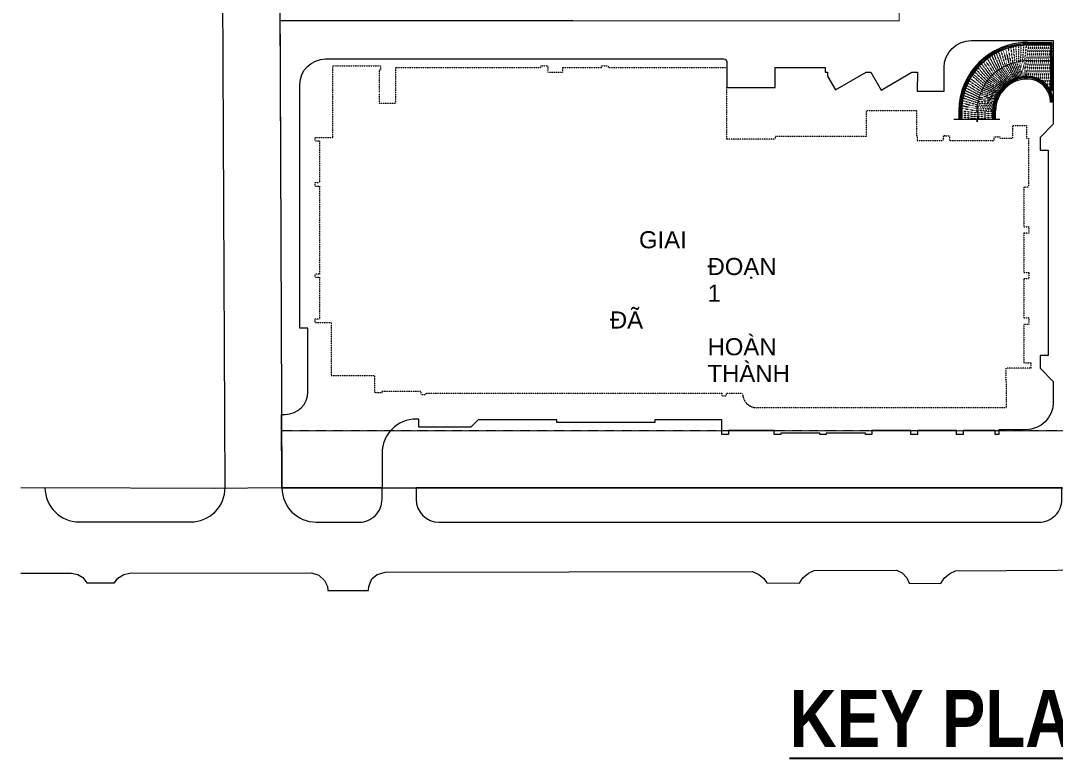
# Model space of a CAD drawing. Header units: millimetres. Extents: x 379264 to 1158416, y -283062 to 356890.
# Drawn here: x 840496 to 844127, y -8750 to -6161 of the extents above; entities that cross this region are included whole.
import ezdxf

# ---------------------------------------------------------------- set-up
doc = ezdxf.new("R2010")
doc.units = ezdxf.units.MM
for name, pattern in [('CENTER', [2, 1.25, -0.25, 0.25, -0.25]), ('keyplan TANG 1$0$Hidden21', [3, 2, -1]), ('keyplan TANG 1$0$MB_Luoi truc$1$HTT Center', [13, 10, -1, 1, -1]), ('keyplan TANG 1$0$Ranh dat$0$HTT Divide', [18, 10, -2, 1, -2, 1, -2]), ('keyplan TANG 1$0$Ranh dat$0$HTT Hidden 21', [3, 2, -1])]:
    doc.linetypes.add(name, pattern=pattern)
for name, color, linetype in [('12PM. GRID', 8, 'CENTER'), ('BLOCK A - CHI TIET THANG 2$0$Dim 50', 1, 'Continuous'), ('BLOCK B - CHI TIET THANG 5$0$DnW', 20, 'Continuous')]:
    doc.layers.add(name, color=color, linetype=linetype)
for name, color, linetype, lineweight in [('keyplan TANG 1$0$Dim 100', 250, 'Continuous', 5), ('keyplan TANG 1$0$Ghi chu ban ve', 250, 'Continuous', 20), ('keyplan TANG 1$0$Hatch vat lieu', 250, 'Continuous', 5), ('keyplan TANG 1$0$MB_Luoi truc$1$Luoi Truc', 250, 'keyplan TANG 1$0$MB_Luoi truc$1$HTT Center', 9), ('keyplan TANG 1$0$Net Thay khac', 250, 'Continuous', 15), ('keyplan TANG 1$0$Ranh dat$0$CGXD', 250, 'keyplan TANG 1$0$Ranh dat$0$HTT Hidden 21', 40), ('keyplan TANG 1$0$Ranh dat$0$Ranh dat', 250, 'keyplan TANG 1$0$Ranh dat$0$HTT Divide', 40)]:
    doc.layers.add(name, color=color, linetype=linetype, lineweight=lineweight)
doc.styles.add('BLOCK A - CHI TIET THANG 2$0$VNI-HelveC', font='VHELVCN_0.TTF')
doc.styles.add('keyplan TANG 1$0$Arial_11', font='arial.ttf', dxfattribs={"height": 3.442365})

# ---------------------------------------------------------------- blocks, each defined once
blk = doc.blocks.new('*U26')
for points in [[(-2342, 115), (-2342, 385), (-2380, 385), (-2380, 115)], [(-2192, 115), (-2192, 385), (-2230, 385), (-2230, 115)], [(-2042, 115), (-2042, 385), (-2080, 385), (-2080, 115)], [(-1892, 115), (-1892, 385), (-1930, 385), (-1930, 115)], [(-1742, 115), (-1742, 385), (-1780, 385), (-1780, 115)], [(-1592, 115), (-1592, 385), (-1630, 385), (-1630, 115)], [(-1442, 115), (-1442, 385), (-1480, 385), (-1480, 115)], [(-1292, 115), (-1292, 385), (-1330, 385), (-1330, 115)], [(-1142, 115), (-1142, 385), (-1180, 385), (-1180, 115)], [(-992, 115), (-992, 385), (-1030, 385), (-1030, 115)], [(-842, 115), (-842, 385), (-880, 385), (-880, 115)], [(-692, 115), (-692, 385), (-730, 385), (-730, 115)], [(-542, 115), (-542, 385), (-580, 385), (-580, 115)], [(-392, 115), (-392, 385), (-430, 385), (-430, 115)], [(-242, 115), (-242, 385), (-280, 385), (-280, 115)], [(-92, 115), (-92, 385), (-130, 385), (-130, 115)], [(40, 115), (40, 385), (2, 385), (2, 115)], [(58, 115), (58, 385), (20, 385), (20, 115)], [(208, 115), (208, 385), (170, 385), (170, 115)], [(358, 115), (358, 385), (320, 385), (320, 115)], [(508, 115), (508, 385), (470, 385), (470, 115)], [(658, 115), (658, 385), (620, 385), (620, 115)], [(808, 115), (808, 385), (770, 385), (770, 115)], [(958, 115), (958, 385), (920, 385), (920, 115)], [(1108, 115), (1108, 385), (1070, 385), (1070, 115)], [(1258, 115), (1258, 385), (1220, 385), (1220, 115)], [(1408, 115), (1408, 385), (1370, 385), (1370, 115)], [(1558, 115), (1558, 385), (1520, 385), (1520, 115)], [(1708, 115), (1708, 385), (1670, 385), (1670, 115)], [(1858, 115), (1858, 385), (1820, 385), (1820, 115)], [(2008, 115), (2008, 385), (1970, 385), (1970, 115)], [(2158, 115), (2158, 385), (2120, 385), (2120, 115)], [(2308, 115), (2308, 385), (2270, 385), (2270, 115)], [(2458, 115), (2458, 385), (2420, 385), (2420, 115)], [(2608, 115), (2608, 385), (2570, 385), (2570, 115)], [(2758, 115), (2758, 385), (2720, 385), (2720, 115)], [(2908, 115), (2908, 385), (2870, 385), (2870, 115)], [(3058, 115), (3058, 385), (3020, 385), (3020, 115)], [(3208, 115), (3208, 385), (3170, 385), (3170, 115)], [(3358, 115), (3358, 385), (3320, 385), (3320, 115)], [(3508, 115), (3508, 385), (3470, 385), (3470, 115)], [(3658, 115), (3658, 385), (3620, 385), (3620, 115)], [(3808, 115), (3808, 385), (3770, 385), (3770, 115)], [(3958, 115), (3958, 385), (3920, 385), (3920, 115)], [(4108, 115), (4108, 385), (4070, 385), (4070, 115)], [(4258, 115), (4258, 385), (4220, 385), (4220, 115)], [(4408, 115), (4408, 385), (4370, 385), (4370, 115)], [(4558, 115), (4558, 385), (4520, 385), (4520, 115)], [(4708, 115), (4708, 385), (4670, 385), (4670, 115)], [(4858, 115), (4858, 385), (4820, 385), (4820, 115)], [(5008, 115), (5008, 385), (4970, 385), (4970, 115)], [(5158, 115), (5158, 385), (5120, 385), (5120, 115)], [(5308, 115), (5308, 385), (5270, 385), (5270, 115)], [(5458, 115), (5458, 385), (5420, 385), (5420, 115)], [(5608, 115), (5608, 385), (5570, 385), (5570, 115)], [(5758, 115), (5758, 385), (5720, 385), (5720, 115)]]:
    blk.add_lwpolyline(points, close=True)
for points in [[(0, 400), (5798, 400)], [(0, 395), (5798, 395)], [(0, 105), (5798, 105)], [(0, 100), (5798, 100)]]:
    blk.add_lwpolyline(points)
blk = doc.blocks.new('keyplan TANG 1')
at = {"layer": 'keyplan TANG 1$0$Dim 100'}
blk.add_lwpolyline([(-120739, 909), (-120112.4, 909, 0.41421356), (-116132.4, 4889), (-116132.4, 16049.9), (-117538.9, 16049.9), (-117538.9, 58784.2, -0.41421356), (-113038.9, 63284.2), (-43128.1, 63284.2, -0.41421356), (-42628.1, 62784.2), (-42628.1, 58264.4), (-34143.1, 58264.4), (-34143, 61764.3), (-25328.9, 61764.3), (-25329.9, 60949.3), (-24928.1, 60949.3), (-24928.1, 60269.8), (-23527.9, 57844.6), (-18150.4, 60949.3), (-17323.1, 60949.3), (-15528.1, 57840.2), (-10143.1, 60949.3), (-9183.2, 60949.3), (-9183.3, 57664.1), (-4493.1, 57664.1), (-4493.1, 61779.3, -0.41328205), (254.5, 66511.8), (14671.9, 66511.8), (14671.9, 51839.2), (12362, 49529.2), (12362, 47289), (13792.1, 47289), (13791.8, 11239), (12362, 11239), (12362, 8999.2), (14671.9, 6689.3), (14671.9, 3064.2, -0.41421356), (9821.9, -1785.8), (5097, -1785.8), (5097, -2591), (4465.6, -2591), (4465.6, -1936), (-1154.4, -1935.9), (-1154.4, -2590.9), (-2304.4, -2590.9), (-2304.4, -1935.9), (-9154.4, -1935.9), (-9154.4, -2590.9), (-10304.4, -2590.8), (-10304.4, -1935.8), (-17153.1, -1935.8), (-17153.1, -2590.8), (-18303.1, -2590.8), (-18303.1, -2410.8), (-25153.1, -2410.8), (-25153.1, -2590.8), (-26303.1, -2590.8), (-26303.1, -2410.8), (-33153.1, -2410.8), (-33154.4, -2590.7), (-34304.4, -2590.6), (-34304.4, -1935.6), (-42329.4, -1935.6), (-42329.4, -2590.6), (-43479.4, -2590.6), (-43479.4, -35.6), (-55228.1, -35.5), (-55228.1, -510.8), (-72428.1, -510.8), (-72428.1, -35.3), (-86227.5, -35.2), (-87528.1, -1335.8), (-90078.1, -1335.8), (-96680.6, -1335.8), (-96680.6, 94.2), (-97126.6, 94.2, 0.41421356), (-103118.1, -5897.3), (-103118.1, -11990.5), (-120681, -11989.5)], format="xyb", close=True, dxfattribs=at)
at = {"layer": 'keyplan TANG 1$0$Hatch vat lieu'}
for p, q in [((-121034.6, 70004), (-121031.4, 69264.3)), ((10130, 66180.3), (14472, 66180.3)), ((10151, 60229), (10130, 60229)), ((10151, 59749.1), (10130, 59749.1)), ((14671.9, 55729.1), (14191.9, 55729.1)), ((-1885, 54165.3), (-1885.9, 52727.2)), ((-1885.9, 52727.2), (4064.1, 52727.1)), ((4064.1, 52727.1), (4064.1, 54163.9)), ((-120683.8, -11989.4), (-120739, 908.6)), ((14321.9, -11991.2), (14321.9, -11997.3))]:
    blk.add_line(p, q, dxfattribs=at)
at = {"layer": 'keyplan TANG 1$0$Hatch vat lieu', "linetype": 'keyplan TANG 1$0$Hidden21'}
for p, q in [((-111843.9, 62065), (-103413.7, 62065)), ((-103413.7, 62065), (-103413.7, 61349.9)), ((-100728.8, 55559.9), (-100728.7, 61779.9)), ((-100728.7, 61779.9), (-75243.9, 61779.7)), ((-75243.9, 61779.7), (-75243.9, 62074.7)), ((-75243.9, 62074.7), (-74028.9, 62074.7)), ((-74028.9, 62074.7), (-74028.9, 60949.8)), ((-71378.9, 60949.8), (-71378.9, 61779.7)), ((-71378.9, 61779.7), (-64613.9, 61779.6)), ((-64613.9, 61779.6), (-64613.9, 62059.6)), ((-64613.9, 62059.6), (-63428.9, 62059.6)), ((-63428.9, 62059.6), (-63428.9, 61779.6)), ((-63428.9, 61779.6), (-42628.9, 61779.4)), ((-103413.7, 61349.9), (-103643.9, 61349.9)), ((-103643.9, 61349.9), (-103643.9, 57364.9)), ((-74028.9, 60949.8), (-71378.9, 60949.8)), ((-42588.1, 49229.1), (-42588, 58264.4)), ((-103643.9, 57364.9), (-103629, 57364.9)), ((-103629, 57364.9), (-103629, 55559.9)), ((-103629, 55559.9), (-100728.8, 55559.9)), ((-18128.1, 49667.9), (-18128, 54179.4)), ((-9185.4, 54179.4), (-18128, 54179.4)), ((-9314, 54179.3), (-9314, 49779.2)), ((7591.1, 49413.9), (7591.1, 51614.2)), ((7591.1, 51614.2), (9991.1, 51614.2)), ((9991.1, 51614.2), (9991.1, 49413.9)), ((-34143.1, 49229.1), (-42588.1, 49229.1)), ((-18128.1, 49667.9), (-34143.1, 49679.1)), ((-34143.1, 49679.1), (-34143.1, 49229.1)), ((-9314, 49779.2), (-9216, 49779.2)), ((-9216, 49779.2), (-9216, 48979.2)), ((-4596, 48979.1), (-4596, 49779.1)), ((-4596, 49779.1), (-3566, 49779.1)), ((-4343.1, 49779.2), (-4493.1, 49779.2)), ((-3566, 49779.1), (-3566, 48979.1)), ((4321, 48979), (4321, 49613.9)), ((4321, 49613.9), (5321, 49613.9)), ((5321, 49613.9), (5321, 49413.9)), ((5321, 49413.9), (7591.1, 49413.9)), ((9991.1, 49413.9), (10304.3, 49413.9)), ((10304.3, 49413.9), (10303.6, 40764)), ((-9216, 48979.2), (-4596, 48979.1)), ((-3566, 48979.1), (4321, 48979)), ((9491.5, 40764), (9491.4, 33841)), ((10303.6, 40764), (9491.5, 40764)), ((9491.4, 32689.1), (9491.3, 25839)), ((9491.4, 33841), (10395.9, 33839)), ((10395.9, 32689.1), (9491.4, 32689.1)), ((10395.9, 33839), (10395.9, 32689.1)), ((9491.3, 25839), (10395.8, 25839)), ((10395.8, 25839), (10395.8, 24689.1)), ((10395.8, 24689.1), (9491.3, 24689.1)), ((9491.3, 24689.1), (9491.3, 17839)), ((9484.5, 16689.1), (9484.5, 9984.3)), ((10393.7, 16689.1), (9484.5, 16689.1)), ((9491.3, 17839), (10393.8, 17839)), ((10393.8, 17839), (10393.7, 16689.1)), ((9484.5, 9984.3), (10711.9, 9984.3)), ((10711.9, 9984.3), (10711.9, 9039.3)), ((10711.9, 9039.3), (6371.7, 9039.3)), ((6371.7, 9039.3), (6386.9, 2081.9)), ((6386.9, 2081.9), (-37338.9, 2081.5))]:
    blk.add_line(p, q, dxfattribs=at)
at = {"layer": 'keyplan TANG 1$0$Hatch vat lieu'}
for points in [[(10130.2, 66180.3, 0.26497754), (-207.8, 60287.9)], [(14472, 65950.3), (10130.2, 65950.3, 0.26456379), (-0.6, 60186.4)], [(14172, 65750.3), (10130.2, 65750.3, 0.26431411), (176.8, 60093.5)], [(14172, 65700.3), (10130.2, 65700.3, 0.2642683), (220.8, 60069.6)], [(-206.6, 60290, 0.13453308), (-1885, 54165.1), (-1885, 52727.3)], [(-0.6, 60186.4, 0.1348762), (-1655, 54165.1), (-1655, 52727.3)], [(176.8, 60093.5, 0.13511392), (-1455, 54165.1), (-1455, 52727.3)], [(220.8, 60069.6, 0.13515755), (-1405, 54165.1), (-1405, 52727.3)], [(10171.9, 60229.1), (10130, 60229.1, 0.41421337), (4065, 54164.1)], [(10171.9, 60179.1), (10130, 60179.1, 0.41421337), (4115, 54164.1)], [(10171.9, 59979.1), (10130, 59979.1, 0.41345809), (4315, 54179.1)], [(10171.9, 59749.1), (10130, 59749.1, 0.41421341), (4545, 54164.1)]]:
    blk.add_lwpolyline(points, format="xyb", dxfattribs=at)
at = {"layer": 'keyplan TANG 1$0$Hatch vat lieu', "linetype": 'keyplan TANG 1$0$Hidden21'}
for points in [[(7648.3, 65430.7), (7895.7, 62676.4)], [(8098.2, 65520.5), (8235.9, 62758.5)], [(8551.4, 65592.3), (8579.1, 62827)], [(9007, 65646), (8924.8, 62881.8)], [(9464.4, 65681.6), (9272.3, 62922.8)], [(9922.9, 65699), (9621.3, 62950)], [(10322, 65700.8), (9971.8, 62963.3)], [(10672, 65700.8), (10322, 62964.7)], [(11022, 65700.8), (10672, 62964.7)], [(11372, 65700.8), (11022, 62964.7)], [(11722, 65700.8), (11372, 62964.7)], [(12072, 65700.8), (11722, 62964.7)], [(12422, 65700.8), (12072, 62964.7)], [(12772, 65700.8), (12422, 62964.7)], [(13122, 65700.8), (12772, 62964.7)], [(13472, 65700.8), (13122, 62964.7)], [(13822, 65700.8), (13472, 62964.7)], [(14172, 65700.3), (13822, 62964.7)], [(3478.4, 63590.1), (4773.3, 61146.6)], [(3858.4, 63847.2), (5055.2, 61354.1)], [(4248.4, 64088.9), (5345.1, 61550.2)], [(4647.6, 64314.9), (5642.5, 61734.6)], [(5055.6, 64524.9), (5947.1, 61907)], [(5471.5, 64718.4), (6258.2, 62067.2)], [(5894.9, 64895.3), (6575.5, 62214.9)], [(6324.9, 65055.2), (6898.4, 62349.9)], [(6760.9, 65197.9), (7226.4, 62471.9)], [(7202.3, 65323.2), (7559, 62580.8)], [(1438.9, 61750.7), (3274.8, 59682.5)], [(1747.4, 62090.3), (3499.6, 59950.8)], [(2069.2, 62417.4), (3734.9, 60209.8)], [(2403.7, 62731.4), (3980.3, 60459.3)], [(2750.5, 63031.8), (4235.5, 60698.9)], [(3108.9, 63318.2), (4500, 60928.1)], [(5644, 61735.5), (7247.7, 59501)], [(5948.6, 61907.9), (7462.2, 59611.3)], [(6259.8, 62068), (7680.9, 59713.1)], [(6577.1, 62215.6), (7903.4, 59806.1)], [(6900.1, 62350.5), (8129.5, 59890.2)], [(7228.1, 62472.5), (8358.7, 59965.2)], [(7560.7, 62581.3), (8590.8, 60031)], [(7897.4, 62676.8), (8825.3, 60087.6)], [(8237.7, 62758.8), (9061.8, 60134.8)], [(8580.9, 62827.3), (9300, 60172.5)], [(8926.5, 62882), (9539.6, 60200.8)], [(9274.1, 62923), (9780, 60219.5)], [(9623, 62950.1), (10021.1, 60228.6)], [(9972.2, 62963.3), (10322.4, 60226.5)], [(10322, 62964.7), (10675.7, 60200.8)], [(10672, 62964.7), (11032.7, 60146)], [(11022, 62964.7), (11393.7, 60060)], [(11372, 62964.7), (11759, 59939.9)], [(11722, 62964.7), (12129.4, 59781)], [(12072, 62964.7), (12505.5, 59576.7)], [(12422, 62964.7), (12888.8, 59316.3)], [(12772, 62964.7), (13281.7, 58981.7)], [(13122, 62964.7), (13688.6, 58536.7)], [(13472, 62964.7), (14122, 57884.7)], [(13822, 62964.7), (14172, 60229.6)], [(403, 60365.5), (2483.5, 58520.3)], [(597.7, 60662.3), (2666.7, 58827.3)], [(863.6, 61036.2), (2858, 59120.4)], [(1144.1, 61399.2), (3060.8, 59405.6)], [(3500.8, 59952.1), (5723, 58331.4)], [(3736.1, 60211.1), (5892.2, 58503.4)], [(3981.6, 60460.6), (6068.1, 58668.5)], [(4236.8, 60700.1), (6250.3, 58826.4)], [(4501.3, 60929.2), (6438.8, 58977)], [(4774.8, 61147.7), (6633, 59119.9)], [(5056.6, 61355.1), (6832.8, 59255.1)], [(5346.6, 61551.1), (7037.8, 59382.1)], [(-668, 58224.9), (1776.1, 56931)], [(-498.1, 58651), (1892.7, 57261)], [(-311.3, 59070.1), (2022.3, 57586.1)], [(-108, 59481.4), (2164.8, 57905.8)], [(111.5, 59884.3), (2319.8, 58219.5)], [(2320.6, 58221.1), (4863, 57171.7)], [(2488.1, 58528.4), (4986.7, 57378.7)], [(2667.7, 58828.8), (5118.6, 57580.7)], [(2859, 59121.8), (5258.4, 57777.2)], [(3061.9, 59407), (5405.9, 57968.1)], [(3275.9, 59683.9), (5560.8, 58152.9)], [(-1174.9, 56463), (1443.4, 55572.6)], [(-1074.6, 56910.7), (1506.2, 55916.9)], [(-956.5, 57354), (1582.7, 56258.4)], [(-820.9, 57792.3), (1672.7, 56596.7)], [(1673.2, 56598.4), (4372.9, 56071.9)], [(1776.6, 56932.7), (4453.3, 56299.3)], [(1893.3, 57262.7), (4542.7, 56523.3)], [(2023, 57587.7), (4640.9, 56743.6)], [(2165.5, 57907.4), (4747.6, 56959.9)], [(-1396.2, 54643), (1330, 54178.7)], [(-1368.1, 55101), (1337.5, 54528.6)], [(-1321.8, 55557.4), (1359, 54877.9)], [(-1257.3, 56011.7), (1394.2, 55226.1)], [(1337.6, 54530.4), (4085.1, 54657)], [(1359.1, 54879.7), (4109.5, 54896.9)], [(1394.5, 55227.9), (4143.4, 55135.7)], [(1443.6, 55574.4), (4186.7, 55373)], [(1506.6, 55918.7), (4239.5, 55608.4)], [(1583.1, 56260.2), (4301.6, 55841.4)], [(-1406.1, 54184.3), (1330, 53829.6)], [(-1406.1, 53829.7), (1330, 53479.7)], [(-1406.1, 53479.7), (1330, 53129.7)], [(-1406.1, 53129.7), (1330, 52779.7)], [(1330, 54180.5), (4070.3, 54416.2)], [(1330, 53829.8), (4065.1, 54175.1)], [(1330, 53479.7), (4065.1, 53829.7)], [(1330, 53129.7), (4065.1, 53479.7)], [(1330, 52779.7), (4065.1, 53129.7)]]:
    blk.add_lwpolyline(points, dxfattribs=at)
at = {"layer": 'keyplan TANG 1$0$Hatch vat lieu'}
for points in [[(14172, 65950.3), (14172, 60229.1)], [(-2770.3, 52727.3), (1191.7, 52727.3), (1330, 52234.9), (1491.8, 53256.6), (1560, 52727.3), (5323.2, 52727.3)], [(4065, 52727.3), (4065, 54164.1)], [(4115, 52727.3), (4115, 54164.1)], [(4315, 52727.3), (4315, 54214.8)], [(4545, 52727.3), (4545, 54164.1)]]:
    blk.add_lwpolyline(points, dxfattribs=at)
at = {"layer": 'keyplan TANG 1$0$Hatch vat lieu', "linetype": 'keyplan TANG 1$0$Hidden21'}
for points in [[(-111843.9, 62065), (-111844, 49465), (-114904, 49465), (-114904, 48915), (-114076.8, 48915), (-114076.9, 41540.4), (-114904, 41540.4), (-114904, 40990.4), (-114091.4, 40990.4), (-114091.5, 25540), (-114904.2, 25540), (-114904.2, 24990), (-114077, 24990), (-114077.1, 17615), (-114904.2, 17615), (-114904.2, 17065), (-112044.4, 17065), (-112044.4, 7765), (-104464.2, 7764.9), (-104464.3, 4729.7), (-103104.4, 4729.7), (-103104.4, 4967.4), (-96304.4, 4967.3), (-96304.4, 4424.9), (-95354.4, 4424.8), (-95354.4, 4642.3), (-43479.4, 4641.9), (-43479.4, 4149.4), (-42679.4, 4149.4), (-42679.4, 4626.9), (-39836.4, 4626.9), (-39836.4, 4579, 0.4142112), (-37338.9, 2081.5, -0.13139204)], [(14172, 62964.7), (10129.9, 62964.7, 0.41421366), (1330, 54164.8), (1330, 52234.9)]]:
    blk.add_lwpolyline(points, format="xyb", dxfattribs=at)
at = {"layer": 'keyplan TANG 1$0$Hatch vat lieu'}
for centre, radius, start, end in [((10130, 54165.3), 12015, 90, 180), ((10130, 54164.1), 6064.9, 90, 179.827631), ((10171.9, 55729.1), 4500, 0, 90), ((10171.9, 55729.1), 4499.5, 0, 90), ((10171.9, 55729.1), 4450, 0, 90), ((10171.9, 55729.1), 4250, 0, 90), ((10171.9, 55729.1), 4020, 0, 90)]:
    blk.add_arc(centre, radius, start, end, dxfattribs=at)
at = {"layer": 'keyplan TANG 1$0$MB_Luoi truc$1$Luoi Truc'}
blk.add_line((107550, -2000), (-120717, -2000), dxfattribs=at)
at = {"layer": 'keyplan TANG 1$0$Net Thay khac'}
blk.add_line((-132313.2, -12069.2, -73.3), (-162273.1, -11986.3, -73.3), dxfattribs=at)
for points in [[(-156273.3, -17954.3), (-136672.8, -17953.7, 0.41546076), (-130673, -11928), (-131045.3, 74950)], [(-120680.9, -11994.9), (-120680.9, -11995.1, 0.41420078), (-114681.2, -17995.1), (-107119.9, -17995.5, 0.41422634), (-103119.7, -13995.5), (-103119.7, -11995.7), (-120680.9, -11994.9)]]:
    blk.add_lwpolyline(points, format="xyb", dxfattribs=at)
for points in [[(-121044.5, 74950), (-120683.8, -12000)], [(-120680.9, -11995.1), (-132711.6, -12071.8)], [(-166533.8, -26961.7), (-157598.1, -26950.7), (-156509.6, -27203.6), (-155656.4, -27703.1), (-154948.5, -28654.9), (-150052.3, -28659.5), (-149463, -27839.4), (-148459.2, -27173.7), (-147427.4, -26967.9), (-115517.5, -26921.4), (-114208.4, -27288.4), (-113201.1, -28230.9), (-112685.2, -29319.8), (-112640.9, -30023.6), (-105489.1, -30023.6), (-105466.2, -29291.5), (-104936, -27918), (-104005.2, -27173.4), (-102599.4, -26800.2), (-38126.7, -26672.4), (-37013, -27185.8), (-36117.2, -27901.6), (-35587.7, -28655.6), (-29852.8, -28710.4), (-29254.7, -27790.5), (-28286.1, -26942.8), (-27266.8, -26493.1), (-12862.4, -26431.5), (-11822, -26915.1), (-11045.1, -27785.7), (-10614.7, -28735.5), (-5048.2, -28776.3), (-4450.1, -27856.5), (-3481.6, -27008.8), (-2462.2, -26559.1), (33229.5, -26313.7)]]:
    blk.add_lwpolyline(points, dxfattribs=at)
at = {"layer": 'keyplan TANG 1$0$Net Thay khac', "elevation": -73.3}
blk.add_lwpolyline([(-166533.8, -11922), (-162273.2, -11967.3)], dxfattribs=at)
blk.add_lwpolyline([(-162273.2, -11967.3, 0.41341637), (-156273.2, -17951)], format="xyb", dxfattribs=at)
at = {"layer": 'keyplan TANG 1$0$Net Thay khac'}
blk.add_lwpolyline([(16178, -12000.9), (-97129.7, -11995.9), (-97129.7, -13996.1, 0.41420078), (-93129.8, -17996.1), (12177.8, -18000.7, 0.41422634), (16178, -14000.7)], format="xyb", close=True, dxfattribs=at)
at = {"layer": 'keyplan TANG 1$0$Ranh dat$0$CGXD', "ltscale": 0.1, "const_width": 100}
blk.add_lwpolyline([(-120672.6, -2000), (101550, -2000), (101552.6, 159996.8), (-8354.5, 159998.1), (-8358.6, 83058.7)], dxfattribs=at)
at = {"layer": 'keyplan TANG 1$0$Ranh dat$0$Ranh dat', "ltscale": 0.1, "const_width": 200}
blk.add_lwpolyline([(107552.7, 163996.8), (107549.8, -12000), (-120672.6, -12000), (-121036.9, 70001.2), (-12359.3, 69993.1), (-12354.3, 163998.2), (107552.7, 163996.8)], close=True, dxfattribs=at)
at = {"layer": 'keyplan TANG 1$0$Ranh dat$0$Ranh dat', "ltscale": 0.1, "const_width": 100}
blk.add_lwpolyline([(26611.9, 80732.3), (31332.6, 75108), (31333.2, -12000), (-120672.6, -12000), (-121023.9, 69993.5), (-12357.2, 69991.8), (-12355.7, 83058.7), (-3202, 83058.7), (-3201.9, 80732.1), (26611.9, 80732.3)], dxfattribs=at)
at = {"layer": 'keyplan TANG 1$0$Hatch vat lieu', "rotation": 270}
blk.add_blockref('*U26', (14072, 63540.4), dxfattribs=at)
at = {"layer": 'keyplan TANG 1$0$Ghi chu ban ve', "insert": (-45997.4, 33062.9), "char_height": 3000, "width": 89.377, "attachment_point": 1, "line_spacing_factor": 0.938532, "style": 'keyplan TANG 1$0$Arial_11'}
blk.add_mtext('\\pi-12035.12033;{\\fArial|b0|i0|c163|p34;GIAI ĐOẠN 1\\P\\pi-17133.68786;ĐÃ HOÀN THÀNH}', dxfattribs=at)
blk = doc.blocks.new('A$C0FD3766E')
at = {"layer": 'BLOCK B - CHI TIET THANG 5$0$DnW', "xscale": 0.02, "yscale": 0.02, "zscale": 0.02}
blk.add_blockref('keyplan TANG 1', (101, 575.5), dxfattribs=at)
at = {"layer": 'BLOCK A - CHI TIET THANG 2$0$Dim 50', "color": 3, "insert": (47.7, -473.4), "char_height": 200, "attachment_point": 5, "style": 'BLOCK A - CHI TIET THANG 2$0$VNI-HelveC', "bg_fill": 3, "box_fill_scale": 1.1, "bg_fill_color": 256, "bg_fill_true_color": 13158600, "bg_fill_transparency": 0}
blk.add_mtext('\\A1;{\\fVNI-Helve-Condense|b1|i0|c0|p2;\\LKEY PLAN}', dxfattribs=at)

msp = doc.modelspace()

# ---------------------------------------------------------------- block references
at = {"layer": '12PM. GRID'}
msp.add_blockref('A$C0FD3766E', (843725.53, -8137.07), dxfattribs=at)

doc.saveas('drawing.dxf')
